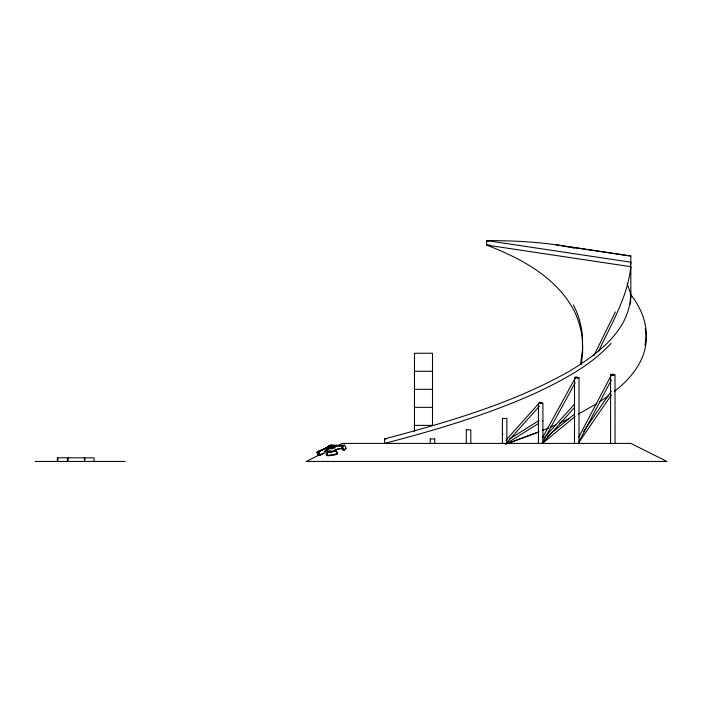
<?xml version="1.0" encoding="UTF-8"?>
<svg xmlns="http://www.w3.org/2000/svg" width="702" height="702" viewBox="0 0 702 702"><rect width="100%" height="100%" fill="white"/><g stroke="black" fill="none" stroke-linecap="round" stroke-linejoin="round"><path stroke-width="1.05" d="M630.721 263.961L630.835 262.197L486.591 240.558L486.591 245.068C519.164 257.634 552.667 275.079 571.393 305.853A82.169 82.169 0 0 1 582.379 340.145L582.66 352.676L581.37 364.663M630.554 291.374C632.239 328.694 597.955 354.062 569.278 371.288C511.872 403.694 447.929 422.06 384.591 438.899L384.591 443.41C435.617 430.115 486.416 415.075 534.643 393.541C562.188 380.51 590.233 366.075 611.117 343.357M630.361 304.194L630.738 300.166M580.536 364.391L582.66 348.174L582.379 335.644A82.169 82.169 0 0 0 573.35 304.887M644.848 345.051C649.447 327.15 641.681 308.713 630.835 294.656M324.026 451.605L328.448 448.657L335.205 445.963M615.338 311.969L593.76 355.967M598.718 350.921C611.433 323.894 627.649 296.928 630.835 266.707L486.591 245.068L489.864 245.103M578.79 437.083L611.811 374.219L613.732 375.228M578.755 441.997L611.266 380.098M542.304 438.101L575.754 377.106M542.19 442.997L575.122 382.95M583.625 431.405L611.275 391.172M578.878 442.295L611.328 395.068M505.94 440.242L539.838 402.351M505.458 444.164L539.355 406.274M544.173 437.846L574.464 404.194M542.242 443.366L574.692 407.3M317.497 452L320.068 450.587M326.088 454.22C325.307 457.046 331.73 455.177 333.748 454.887M342.585 446.955C345.56 442.655 347.683 450.289 343.138 450.272C339.856 445.77 343.252 445.84 344.041 450.184M547.516 436.311L574.35 414.162M542.242 443.585L574.947 416.593M614.232 391.453C633.397 377.044 650.789 353.887 645.191 328.58M608.415 395.849L599.605 401.86M331.476 446.244L330.633 446.832L331.028 447.639M509.573 438.978L539.162 420.41M506.142 443.787L538.504 423.481M596.832 403.597L578.439 414.057M330.633 446.832L333.669 445.2L334.459 446.814M317.453 451.895L318.69 451.298M317.523 451.851L318.12 451.605M330.326 452.457L331.019 452.079M318.155 451.509L318.769 451.184M330.589 445.63L318.427 451.737M336.276 445.445L337.118 445.2L337.601 446.209M333.775 446.112L334.257 445.867M334.275 446.077L334.74 445.84M334.775 446.858L334.082 445.445L337.118 445.2M319.182 450.974L319.647 450.798M316.751 452.369L318.954 452.114L320.542 455.344L318.357 455.589L316.751 452.369L317.251 452.114L318.857 455.344L318.357 455.589M319.436 450.842L326.711 447.894M318.866 451.781L330.431 445.954M320.647 454.914L324.719 452.869M330.537 445.902L331.133 445.603M321.191 454.387L322.236 453.861M322.604 453.676L323.701 453.123M318.945 455.107L306.274 461.442L666.9 461.442L630.835 443.41L342.339 443.41L336.495 446.332M331.73 451.719L337.232 449.429L341.233 448.639M327.799 447.437L327.492 446.832L330.967 445.112L331.467 446.121M333.669 445.2C332.248 444.866 327.29 445.656 327.939 447.595M327.492 446.832L329.826 445.726A14.531 0.562 -28 0 0 327.106 447.069M320.603 450.324L323.999 448.982M568.567 418.971L559.538 423.174M550.342 427.211L555.931 424.789M542.637 430.414L548.446 428.018M337.504 453.606L336.574 453.782M336.258 450.43C315.391 455.984 331.019 445.954 340.523 445.419M538.653 432.011L507.713 443.41M330.133 445.673L330.563 445.498M506.01 444.094L539.075 431.791M334.459 449.947L335.275 449.657M336.451 453.825L329.098 455.3M330.94 445.279L331.739 445.112M327.501 448.016L326.807 448.218M336.618 449.227L337.723 448.929M327.474 447.683L326.167 448.043M326.992 447.815L326.921 447.841A31.3 1.597 -30.4 0 1 327.843 447.385M324.192 448.929L325.57 448.56M332.3 451.658L328.984 452.272M338.697 448.71L341.874 448.341M338.969 445.208L342.98 445.322A15.488 2.483 -22.2 0 0 343.181 445.305L343.427 445.322M345.077 448.534L345.375 448.517A4.51 0.781 -23.6 0 0 346.34 448.297M414.461 371.288L432.493 371.288M610.687 374.736L615.022 374.736L615.057 443.41M578.966 377.65L574.526 377.65L574.49 443.41M414.461 389.32L432.493 389.32M414.461 407.344L432.493 407.344M542.277 420.788L542.9 420.788M414.461 425.377L432.493 425.377L432.493 353.255L414.461 353.255L414.461 431.739M466.339 429.843L470.779 429.843L470.814 443.41M542.277 429.984L542.9 429.984M502.404 433.994L502.957 433.994M384.591 438.899L386.723 438.899M430.273 438.925L434.713 438.925M502.404 443.155L502.957 443.155M35.1 461.442L125.254 461.442M328.712 455.3L327.658 455.203M341.69 448.631L342.787 448.736M571.182 247.122L630.835 256.072L630.835 298.262M630.835 256.019L556.317 244.84M574.49 248.166C545.647 241.944 516.014 240.716 486.591 240.558L488.61 241.383M337.715 453.659L336.293 450.438M335.731 450.315L336.372 451.728M337.197 453.536L336.644 452.325M575.816 377.141L577.553 378.088M539.891 402.395L541.137 403.51M330.782 445.2L331.283 446.209M327.369 446.92L327.676 447.525M325.131 448.341L325.43 448.947M627.176 283.626L630.273 292.611L630.747 298.069M318.454 452.369L320.042 455.589M334.573 445.2L335.161 446.411M331.002 446.788L331.397 447.595M336.635 445.445L336.925 446.051M326.553 452.448L328.071 455.677M342.032 445.2L342.506 446.209M610.591 374.736L610.591 443.41M579.001 377.65L579.001 443.41M542.936 443.41L542.936 403.106L538.46 403.106L538.425 443.41M506.87 443.41L506.87 418.41L502.404 418.41L502.369 443.41M466.303 429.843L466.303 443.41M434.749 438.925L434.749 443.41M430.238 438.925L430.238 443.41M94.068 461.442L94.068 457.836L57.38 457.836L57.38 461.442M84.845 457.836L84.845 461.442M84.424 457.836L84.424 461.442M68.076 457.836L68.076 461.442M67.445 457.836L67.445 461.442M57.801 457.836L57.801 461.442M335.977 445.358A11.346 1.501 -28.1 0 1 336.179 445.366M328.94 447.06A24.359 1.606 -28.7 0 1 330.168 446.569M329.791 445.91A19.796 0.921 -29.3 0 1 330.063 445.796M329.914 447.192A26.588 0.702 -25 0 1 331.914 446.226M319.761 451.526A25.746 1 -22.1 0 1 318.752 451.842M318.331 452.062A31.634 1.334 -22.7 0 1 319.322 451.474M331.677 445.963A10.942 0.746 -28 0 1 330.809 446.56M337.355 454.062A9.881 1.843 -24.2 0 1 333.415 455.089M343.717 449.561A15.049 2.738 -25.2 0 1 343.84 449.956M341.935 449.227A15.049 2.738 -25.2 0 1 342.111 449.219M330.932 450.614A34.565 3.843 -17.9 0 1 325.368 451.193M327.808 452.808A33.828 4.484 -21 0 1 325.798 452.764M331.177 449.052A35.284 5.476 -28.3 0 1 335.372 447.683M344.164 445.165A12.118 1.966 -22.3 0 1 343.629 445.217M344.822 445.103A3.782 0.667 -24 0 1 344.401 445.208M341.304 445.91A14.847 2.694 -25.3 0 1 342.269 446.779M338.899 446.49A31.458 5.642 -28.3 0 1 340.584 446.332M335.916 450.816A9.81 1.825 -24.2 0 1 331.993 451.842M612.241 374.289A1.123 0.526 0 0 1 613.829 374.517A1.123 0.526 0 0 1 613.188 375.228M612.513 375.245A1.123 0.526 0 0 1 611.828 374.473M539.592 403.299A1.123 0.755 0 0 1 540.873 402.36A1.123 0.755 0 0 1 541.602 403.536M575.982 378.045A1.123 0.544 0 0 1 575.973 377.255A1.123 0.544 0 0 1 577.614 377.307A1.123 0.544 0 0 1 577.386 378.088"/></g></svg>
